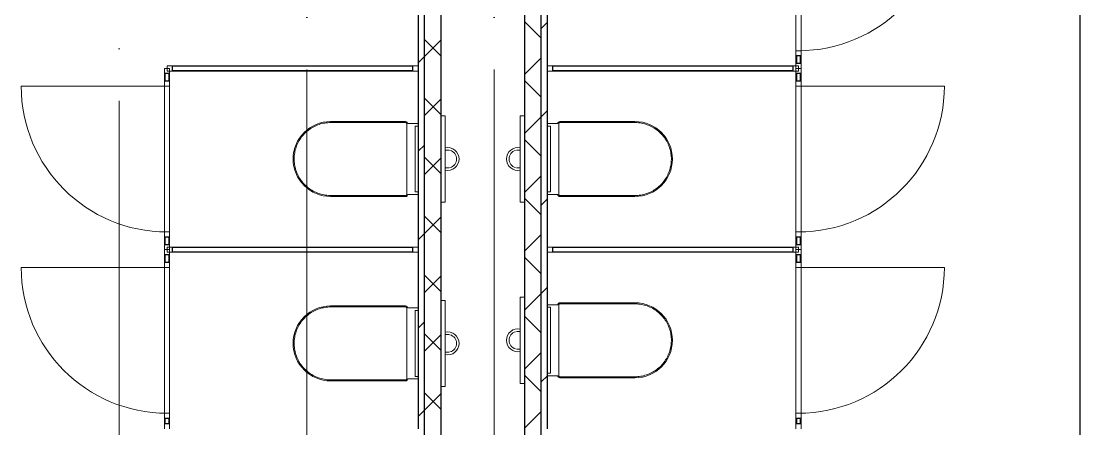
# Model space of a CAD drawing. Header units: millimetres. Extents: x -259793 to 1187961, y -549744 to 43070.
# Drawn here: x -17126 to -12046, y -9369 to -7412 of the extents above; entities that cross this region are included whole.
import ezdxf

# ---------------------------------------------------------------- set-up
doc = ezdxf.new("R2010")
doc.units = ezdxf.units.MM
doc.linetypes.add('ADSK_Линия сетки', pattern=[25, 20, -2.5, 0, -2.5])
for name, color, linetype, lineweight in [('Витраж', 7, 'Continuous', 9), ('Двери', 252, 'Continuous', 9), ('Оси', 252, 'Continuous', 9), ('Сантехника', 252, 'Continuous', 9), ('Стены наружные', 7, 'Continuous', 18), ('Стены разрез', 7, 'Continuous', 30)]:
    doc.layers.add(name, color=color, linetype=linetype, lineweight=lineweight)

# ---------------------------------------------------------------- blocks, each defined once
blk = doc.blocks.new('1 этаж')
at = {"layer": 'Витраж', "color": 251, "true_color": 0x636466}
for p, q in [((-13408.3, -6853.7), (-13408.3, -7553.7)), ((-13383.3, -6853.7), (-13383.3, -7553.7)), ((-13408.3, -7578.7), (-13408.3, -7613.7)), ((-13383.3, -7578.7), (-13383.3, -7613.7)), ((-16438.3, -7663.7), (-16438.3, -7698.7)), ((-16413.3, -7663.7), (-16413.3, -7698.7)), ((-16400.8, -7626.2), (-15245.8, -7626.2)), ((-16400.8, -7651.2), (-15245.8, -7651.2)), ((-13420.8, -7626.2), (-14575.8, -7626.2)), ((-13420.8, -7651.2), (-14575.8, -7651.2)), ((-13408.3, -7663.7), (-13408.3, -7698.7)), ((-13383.3, -7663.7), (-13383.3, -7698.7)), ((-16438.3, -7723.7), (-16438.3, -8423.7)), ((-16413.3, -7723.7), (-16413.3, -8423.7)), ((-13408.3, -7723.7), (-13408.3, -8423.7)), ((-13383.3, -7723.7), (-13383.3, -8423.7)), ((-16438.3, -8448.7), (-16438.3, -8483.7)), ((-16413.3, -8448.7), (-16413.3, -8483.7)), ((-13408.3, -8448.7), (-13408.3, -8483.7)), ((-13383.3, -8448.7), (-13383.3, -8483.7)), ((-16438.3, -8533.7), (-16438.3, -8568.7)), ((-16413.3, -8533.7), (-16413.3, -8568.7)), ((-16400.8, -8496.2), (-15245.8, -8496.2)), ((-16400.8, -8521.2), (-15245.8, -8521.2)), ((-13420.8, -8496.2), (-14575.8, -8496.2)), ((-13420.8, -8521.2), (-14575.8, -8521.2)), ((-13408.3, -8533.7), (-13408.3, -8568.7)), ((-13383.3, -8533.7), (-13383.3, -8568.7)), ((-16438.3, -8593.7), (-16438.3, -9293.7)), ((-16413.3, -8593.7), (-16413.3, -9293.7)), ((-13408.3, -8593.7), (-13408.3, -9293.7)), ((-13383.3, -8593.7), (-13383.3, -9293.7)), ((-16438.3, -9318.7), (-16438.3, -9343.7)), ((-16413.3, -9318.7), (-16413.3, -9343.7)), ((-13408.3, -9318.7), (-13408.3, -9343.7)), ((-13383.3, -9318.7), (-13383.3, -9343.7))]:
    blk.add_line(p, q, dxfattribs=at)
at = {"layer": 'Витраж', "color": 251, "lineweight": 18, "true_color": 0x636466, "extrusion": (0, 0, -1)}
for p, q in [((-13383.3, -7553.7), (-13408.3, -7553.7)), ((-13408.3, -7553.7), (-13408.3, -7578.7)), ((-13383.3, -7578.7), (-13383.3, -7553.7)), ((-13408.3, -7578.7), (-13383.3, -7578.7)), ((-16413.3, -7638.7), (-16438.3, -7638.7)), ((-16438.3, -7638.7), (-16438.3, -7663.7)), ((-16438.3, -7663.7), (-16413.3, -7663.7)), ((-16400.8, -7626.2), (-16425.8, -7626.2)), ((-16425.8, -7626.2), (-16425.8, -7651.2)), ((-16425.8, -7651.2), (-16400.8, -7651.2)), ((-16413.3, -7663.7), (-16413.3, -7638.7)), ((-16400.8, -7651.2), (-16400.8, -7626.2)), ((-13395.8, -7626.2), (-13420.8, -7626.2)), ((-13420.8, -7626.2), (-13420.8, -7651.2)), ((-13420.8, -7651.2), (-13395.8, -7651.2)), ((-13383.3, -7638.7), (-13408.3, -7638.7)), ((-13408.3, -7638.7), (-13408.3, -7663.7)), ((-13408.3, -7663.7), (-13383.3, -7663.7)), ((-13395.8, -7651.2), (-13395.8, -7626.2)), ((-13383.3, -7663.7), (-13383.3, -7638.7)), ((-16413.3, -7698.7), (-16438.3, -7698.7)), ((-16438.3, -7698.7), (-16438.3, -7723.7)), ((-16413.3, -7723.7), (-16413.3, -7698.7)), ((-13383.3, -7698.7), (-13408.3, -7698.7)), ((-13408.3, -7698.7), (-13408.3, -7723.7)), ((-13383.3, -7723.7), (-13383.3, -7698.7)), ((-16438.3, -7723.7), (-16413.3, -7723.7)), ((-13408.3, -7723.7), (-13383.3, -7723.7)), ((-16413.3, -8423.7), (-16438.3, -8423.7)), ((-16438.3, -8423.7), (-16438.3, -8448.7)), ((-16413.3, -8448.7), (-16413.3, -8423.7)), ((-13383.3, -8423.7), (-13408.3, -8423.7)), ((-13408.3, -8423.7), (-13408.3, -8448.7)), ((-13383.3, -8448.7), (-13383.3, -8423.7)), ((-16438.3, -8448.7), (-16413.3, -8448.7)), ((-13408.3, -8448.7), (-13383.3, -8448.7)), ((-16413.3, -8508.7), (-16438.3, -8508.7)), ((-16438.3, -8508.7), (-16438.3, -8533.7)), ((-16438.3, -8533.7), (-16413.3, -8533.7)), ((-16400.8, -8496.2), (-16425.8, -8496.2)), ((-16425.8, -8496.2), (-16425.8, -8521.2)), ((-16425.8, -8521.2), (-16400.8, -8521.2)), ((-16413.3, -8533.7), (-16413.3, -8508.7)), ((-16400.8, -8521.2), (-16400.8, -8496.2)), ((-13395.8, -8496.2), (-13420.8, -8496.2)), ((-13420.8, -8496.2), (-13420.8, -8521.2)), ((-13420.8, -8521.2), (-13395.8, -8521.2)), ((-13383.3, -8508.7), (-13408.3, -8508.7)), ((-13408.3, -8508.7), (-13408.3, -8533.7)), ((-13408.3, -8533.7), (-13383.3, -8533.7)), ((-13395.8, -8521.2), (-13395.8, -8496.2)), ((-13383.3, -8533.7), (-13383.3, -8508.7)), ((-16413.3, -8568.7), (-16438.3, -8568.7)), ((-16438.3, -8568.7), (-16438.3, -8593.7)), ((-16413.3, -8593.7), (-16413.3, -8568.7)), ((-13383.3, -8568.7), (-13408.3, -8568.7)), ((-13408.3, -8568.7), (-13408.3, -8593.7)), ((-13383.3, -8593.7), (-13383.3, -8568.7)), ((-16438.3, -8593.7), (-16413.3, -8593.7)), ((-13408.3, -8593.7), (-13383.3, -8593.7)), ((-16413.3, -9293.7), (-16438.3, -9293.7)), ((-16438.3, -9293.7), (-16438.3, -9318.7)), ((-16413.3, -9318.7), (-16413.3, -9293.7)), ((-13383.3, -9293.7), (-13408.3, -9293.7)), ((-13408.3, -9293.7), (-13408.3, -9318.7)), ((-13383.3, -9318.7), (-13383.3, -9293.7)), ((-16438.3, -9318.7), (-16413.3, -9318.7)), ((-13408.3, -9318.7), (-13383.3, -9318.7))]:
    blk.add_line(p, q, dxfattribs=at)
at = {"layer": 'Витраж', "color": 251, "lineweight": 18, "true_color": 0x636466}
for p, q in [((-13383.3, -7613.7), (-13408.3, -7613.7)), ((-13408.3, -7613.7), (-13408.3, -7638.7)), ((-13383.3, -7638.7), (-13383.3, -7613.7)), ((-15220.8, -7626.2), (-15245.8, -7626.2)), ((-15245.8, -7626.2), (-15245.8, -7651.2)), ((-15245.8, -7651.2), (-15220.8, -7651.2)), ((-15220.8, -7651.2), (-15220.8, -7626.2)), ((-14575.8, -7626.2), (-14600.8, -7626.2)), ((-14600.8, -7626.2), (-14600.8, -7651.2)), ((-14600.8, -7651.2), (-14575.8, -7651.2)), ((-14575.8, -7651.2), (-14575.8, -7626.2)), ((-13408.3, -7638.7), (-13383.3, -7638.7)), ((-16413.3, -8483.7), (-16438.3, -8483.7)), ((-16438.3, -8483.7), (-16438.3, -8508.7)), ((-16438.3, -8508.7), (-16413.3, -8508.7)), ((-16413.3, -8508.7), (-16413.3, -8483.7)), ((-15220.8, -8496.2), (-15245.8, -8496.2)), ((-15245.8, -8496.2), (-15245.8, -8521.2)), ((-15245.8, -8521.2), (-15220.8, -8521.2)), ((-15220.8, -8521.2), (-15220.8, -8496.2)), ((-14575.8, -8496.2), (-14600.8, -8496.2)), ((-14600.8, -8496.2), (-14600.8, -8521.2)), ((-14600.8, -8521.2), (-14575.8, -8521.2)), ((-14575.8, -8521.2), (-14575.8, -8496.2)), ((-13383.3, -8483.7), (-13408.3, -8483.7)), ((-13408.3, -8483.7), (-13408.3, -8508.7)), ((-13408.3, -8508.7), (-13383.3, -8508.7)), ((-13383.3, -8508.7), (-13383.3, -8483.7)), ((-16413.3, -9343.7), (-16438.3, -9343.7)), ((-16438.3, -9343.7), (-16438.3, -9368.7)), ((-16413.3, -9368.7), (-16413.3, -9343.7)), ((-13383.3, -9343.7), (-13408.3, -9343.7)), ((-13408.3, -9343.7), (-13408.3, -9368.7)), ((-13383.3, -9368.7), (-13383.3, -9343.7))]:
    blk.add_line(p, q, dxfattribs=at)
at = {"layer": 'Двери', "color": 251, "true_color": 0x636466}
for p, q in [((-16438.3, -7723.7), (-17125.8, -7723.7)), ((-13383.3, -7723.7), (-12695.8, -7723.7)), ((-16438.3, -8593.7), (-17125.8, -8593.7)), ((-13383.3, -8593.7), (-12695.8, -8593.7))]:
    blk.add_line(p, q, dxfattribs=at)
for centre, start, end in [((-13395.8, -6853.7), 270, 0), ((-16425.8, -7723.7), 180, 270), ((-13395.8, -7723.7), 270, 0), ((-16425.8, -8593.7), 180, 270), ((-13395.8, -8593.7), 270, 0)]:
    blk.add_arc(centre, 700, start, end, dxfattribs=at)
at = {"layer": 'Оси', "color": 251, "linetype": 'ADSK_Линия сетки', "ltscale": 100, "true_color": 0x636466}
for p, q in [((-16655.8, 32206.9), (-16655.8, -33769.9)), ((-15755.8, -2643.7), (-15755.8, -32499.9)), ((-14855.8, -2643.7), (-14855.8, -32499.9))]:
    blk.add_line(p, q, dxfattribs=at)
at = {"layer": 'Сантехника', "color": 251, "lineweight": 9, "true_color": 0x636466}
for p, q in [((-15090.8, -7867), (-15110.8, -7867)), ((-15090.8, -7892), (-15090.8, -7867)), ((-14710.8, -7867), (-14730.8, -7867)), ((-14730.8, -7867), (-14730.8, -7892)), ((-15090.8, -7892), (-15090.8, -8255.5)), ((-14730.8, -8255.5), (-14730.8, -7892)), ((-15090.8, -8280.5), (-15090.8, -8255.5)), ((-14730.8, -8255.5), (-14730.8, -8280.5)), ((-15110.8, -8280.5), (-15090.8, -8280.5)), ((-14730.8, -8280.5), (-14710.8, -8280.5)), ((-14710.8, -8737), (-14730.8, -8737)), ((-14730.8, -8737), (-14730.8, -8762)), ((-15090.8, -8752), (-15110.8, -8752)), ((-15090.8, -8777), (-15090.8, -8752)), ((-15090.8, -8777), (-15090.8, -9140.5)), ((-14730.8, -9125.5), (-14730.8, -8762)), ((-15090.8, -9165.5), (-15090.8, -9140.5)), ((-14730.8, -9125.5), (-14730.8, -9150.5)), ((-15110.8, -9165.5), (-15090.8, -9165.5)), ((-14730.8, -9150.5), (-14710.8, -9150.5))]:
    blk.add_line(p, q, dxfattribs=at)
at = {"layer": 'Сантехника', "color": 251, "true_color": 0x636466}
for p, q in [((-15280.8, -7893.7), (-15640.8, -7893.7)), ((-15280.8, -7898.7), (-15640.8, -7898.7)), ((-15275.8, -8243.7), (-15275.8, -7903.7)), ((-15220.8, -7903.7), (-15270.8, -7903.7)), ((-15235.8, -8231.9), (-15235.8, -7915.5)), ((-15235.8, -7915.5), (-15220.8, -7915.5)), ((-14550.8, -7903.7), (-14600.8, -7903.7)), ((-14600.8, -7915.5), (-14585.8, -7915.5)), ((-14585.8, -7915.5), (-14585.8, -8231.9)), ((-14545.8, -7903.7), (-14545.8, -8243.7)), ((-14180.8, -7893.7), (-14540.8, -7893.7)), ((-14180.8, -7898.7), (-14540.8, -7898.7)), ((-15640.8, -8248.7), (-15280.8, -8248.7)), ((-15640.8, -8253.7), (-15280.8, -8253.7)), ((-15270.8, -8243.7), (-15220.8, -8243.7)), ((-15220.8, -8231.9), (-15235.8, -8231.9)), ((-14585.8, -8231.9), (-14600.8, -8231.9)), ((-14600.8, -8243.7), (-14550.8, -8243.7)), ((-14540.8, -8248.7), (-14180.8, -8248.7)), ((-14540.8, -8253.7), (-14180.8, -8253.7)), ((-15280.8, -8778.7), (-15640.8, -8778.7)), ((-15280.8, -8783.7), (-15640.8, -8783.7)), ((-14550.8, -8773.7), (-14600.8, -8773.7)), ((-14600.8, -8785.5), (-14585.8, -8785.5)), ((-14585.8, -8785.5), (-14585.8, -9101.9)), ((-14545.8, -8773.7), (-14545.8, -9113.7)), ((-14180.8, -8763.7), (-14540.8, -8763.7)), ((-14180.8, -8768.7), (-14540.8, -8768.7)), ((-15275.8, -9128.7), (-15275.8, -8788.7)), ((-15220.8, -8788.7), (-15270.8, -8788.7)), ((-15235.8, -9116.9), (-15235.8, -8800.5)), ((-15235.8, -8800.5), (-15220.8, -8800.5)), ((-15640.8, -9133.7), (-15280.8, -9133.7)), ((-15640.8, -9138.7), (-15280.8, -9138.7)), ((-15270.8, -9128.7), (-15220.8, -9128.7)), ((-15220.8, -9116.9), (-15235.8, -9116.9)), ((-14585.8, -9101.9), (-14600.8, -9101.9)), ((-14600.8, -9113.7), (-14550.8, -9113.7)), ((-14540.8, -9118.7), (-14180.8, -9118.7)), ((-14540.8, -9123.7), (-14180.8, -9123.7))]:
    blk.add_line(p, q, dxfattribs=at)
at = {"layer": 'Сантехника', "color": 251, "true_color": 0x636466, "flags": 128}
for points in [[(-15640.8, -7898.7), (-15647.8, -7898.9), (-15654.8, -7899.3), (-15661.8, -7900), (-15668.7, -7901), (-15675.6, -7902.2), (-15682.4, -7903.7), (-15689.2, -7905.5), (-15695.9, -7907.6), (-15702.4, -7909.9), (-15708.9, -7912.5), (-15715.3, -7915.4), (-15721.6, -7918.5), (-15727.8, -7921.9), (-15733.8, -7925.5), (-15739.6, -7929.3), (-15745.3, -7933.4), (-15750.8, -7937.7), (-15756.2, -7942.2), (-15761.4, -7946.9), (-15766.3, -7951.8), (-15771.1, -7956.9), (-15775.7, -7962.2), (-15780, -7967.7), (-15784.2, -7973.4), (-15788.1, -7979.2), (-15791.7, -7985.1), (-15795.1, -7991.2), (-15798.3, -7997.5), (-15801.2, -8003.8), (-15803.9, -8010.3), (-15806.3, -8016.9), (-15808.5, -8023.6), (-15810.3, -8030.3), (-15811.9, -8037.1), (-15813.3, -8044), (-15814.3, -8050.9), (-15815.1, -8057.9), (-15815.6, -8064.8), (-15815.8, -8071.8), (-15815.7, -8078.8), (-15815.4, -8085.8), (-15814.8, -8092.8), (-15813.9, -8099.7), (-15812.7, -8106.6), (-15811.2, -8113.5), (-15809.5, -8120.3), (-15807.5, -8127), (-15805.2, -8133.6), (-15802.7, -8140.1), (-15799.9, -8146.6), (-15796.9, -8152.9), (-15793.6, -8159), (-15790.1, -8165.1), (-15786.3, -8171), (-15782.3, -8176.7), (-15778.1, -8182.3), (-15773.6, -8187.7), (-15768.9, -8192.9), (-15764.1, -8197.9), (-15759, -8202.8), (-15753.8, -8207.4), (-15748.3, -8211.8), (-15742.7, -8216), (-15736.9, -8220), (-15731, -8223.7), (-15724.9, -8227.2), (-15718.7, -8230.4), (-15712.4, -8233.4), (-15706, -8236.1), (-15699.4, -8238.6), (-15692.8, -8240.8), (-15686.1, -8242.8), (-15679.3, -8244.5), (-15672.4, -8245.9), (-15665.5, -8247), (-15658.5, -8247.8), (-15651.6, -8248.4), (-15644.6, -8248.7), (-15640.8, -8248.7)], [(-15275.8, -7903.7), (-15275.8, -7903.5), (-15275.8, -7903.3), (-15275.8, -7903.1), (-15275.9, -7902.9), (-15275.9, -7902.7), (-15275.9, -7902.5), (-15276, -7902.3), (-15276.1, -7902.2), (-15276.1, -7902), (-15276.2, -7901.8), (-15276.3, -7901.6), (-15276.4, -7901.4), (-15276.5, -7901.2), (-15276.6, -7901.1), (-15276.7, -7900.9), (-15276.8, -7900.7), (-15276.9, -7900.6), (-15277, -7900.4), (-15277.2, -7900.3), (-15277.3, -7900.1), (-15277.5, -7900), (-15277.6, -7899.9), (-15277.8, -7899.8), (-15277.9, -7899.6), (-15278.1, -7899.5), (-15278.3, -7899.4), (-15278.4, -7899.3), (-15278.6, -7899.2), (-15278.8, -7899.1), (-15279, -7899.1), (-15279.2, -7899), (-15279.4, -7898.9), (-15279.6, -7898.9), (-15279.8, -7898.8), (-15280, -7898.8), (-15280.1, -7898.8), (-15280.3, -7898.8), (-15280.5, -7898.7), (-15280.7, -7898.7), (-15280.8, -7898.7)], [(-14540.8, -7898.7), (-14541, -7898.7), (-14541.2, -7898.7), (-14541.4, -7898.8), (-14541.6, -7898.8), (-14541.8, -7898.8), (-14542, -7898.9), (-14542.2, -7898.9), (-14542.4, -7899), (-14542.6, -7899.1), (-14542.7, -7899.1), (-14542.9, -7899.2), (-14543.1, -7899.3), (-14543.3, -7899.4), (-14543.5, -7899.5), (-14543.6, -7899.6), (-14543.8, -7899.7), (-14543.9, -7899.8), (-14544.1, -7900), (-14544.2, -7900.1), (-14544.4, -7900.2), (-14544.5, -7900.4), (-14544.7, -7900.5), (-14544.8, -7900.7), (-14544.9, -7900.9), (-14545, -7901), (-14545.1, -7901.2), (-14545.2, -7901.4), (-14545.3, -7901.6), (-14545.4, -7901.7), (-14545.5, -7901.9), (-14545.5, -7902.1), (-14545.6, -7902.3), (-14545.6, -7902.5), (-14545.7, -7902.7), (-14545.7, -7902.9), (-14545.8, -7903.1), (-14545.8, -7903.3), (-14545.8, -7903.5), (-14545.8, -7903.7), (-14545.8, -7903.7)], [(-14180.8, -8248.7), (-14173.8, -8248.6), (-14166.8, -8248.2), (-14159.9, -8247.5), (-14152.9, -8246.5), (-14146, -8245.2), (-14139.2, -8243.7), (-14132.4, -8241.9), (-14125.8, -8239.8), (-14119.2, -8237.5), (-14112.7, -8234.9), (-14106.3, -8232.1), (-14100, -8229), (-14093.8, -8225.6), (-14087.8, -8222), (-14082, -8218.2), (-14076.3, -8214.1), (-14070.8, -8209.8), (-14065.4, -8205.3), (-14060.2, -8200.6), (-14055.3, -8195.7), (-14050.5, -8190.5), (-14045.9, -8185.2), (-14041.6, -8179.7), (-14037.4, -8174.1), (-14033.5, -8168.3), (-14029.9, -8162.3), (-14026.5, -8156.2), (-14023.3, -8150), (-14020.4, -8143.6), (-14017.7, -8137.1), (-14015.3, -8130.6), (-14013.1, -8123.9), (-14011.3, -8117.2), (-14009.7, -8110.3), (-14008.3, -8103.5), (-14007.3, -8096.6), (-14006.5, -8089.6), (-14006, -8082.6), (-14005.8, -8075.6), (-14005.9, -8068.6), (-14006.2, -8061.6), (-14006.8, -8054.7), (-14007.7, -8047.7), (-14008.9, -8040.8), (-14010.4, -8034), (-14012.1, -8027.2), (-14014.1, -8020.5), (-14016.4, -8013.9), (-14018.9, -8007.3), (-14021.7, -8000.9), (-14024.7, -7994.6), (-14028, -7988.4), (-14031.5, -7982.4), (-14035.3, -7976.5), (-14039.3, -7970.7), (-14043.5, -7965.2), (-14048, -7959.8), (-14052.7, -7954.5), (-14057.5, -7949.5), (-14062.6, -7944.7), (-14067.9, -7940.1), (-14073.3, -7935.7), (-14078.9, -7931.5), (-14084.7, -7927.5), (-14090.6, -7923.8), (-14096.7, -7920.3), (-14102.9, -7917), (-14109.2, -7914.1), (-14115.6, -7911.3), (-14122.2, -7908.8), (-14128.8, -7906.6), (-14135.5, -7904.7), (-14142.3, -7903), (-14149.2, -7901.6), (-14156.1, -7900.5), (-14163.1, -7899.6), (-14170, -7899.1), (-14177, -7898.8), (-14180.8, -7898.7)], [(-15280.8, -8248.7), (-15280.6, -8248.7), (-15280.4, -8248.7), (-15280.2, -8248.7), (-15280, -8248.7), (-15279.8, -8248.6), (-15279.6, -8248.6), (-15279.4, -8248.5), (-15279.2, -8248.5), (-15279, -8248.4), (-15278.9, -8248.3), (-15278.7, -8248.3), (-15278.5, -8248.2), (-15278.3, -8248.1), (-15278.1, -8248), (-15278, -8247.9), (-15277.8, -8247.7), (-15277.7, -8247.6), (-15277.5, -8247.5), (-15277.4, -8247.4), (-15277.2, -8247.2), (-15277.1, -8247.1), (-15276.9, -8246.9), (-15276.8, -8246.8), (-15276.7, -8246.6), (-15276.6, -8246.4), (-15276.5, -8246.3), (-15276.4, -8246.1), (-15276.3, -8245.9), (-15276.2, -8245.7), (-15276.1, -8245.5), (-15276.1, -8245.4), (-15276, -8245.2), (-15276, -8245), (-15275.9, -8244.8), (-15275.9, -8244.6), (-15275.8, -8244.4), (-15275.8, -8244.2), (-15275.8, -8244), (-15275.8, -8243.8), (-15275.8, -8243.7)], [(-14545.8, -8243.7), (-14545.8, -8243.9), (-14545.8, -8244.1), (-14545.8, -8244.3), (-14545.7, -8244.5), (-14545.7, -8244.7), (-14545.7, -8244.9), (-14545.6, -8245.1), (-14545.5, -8245.3), (-14545.5, -8245.5), (-14545.4, -8245.7), (-14545.3, -8245.9), (-14545.2, -8246), (-14545.1, -8246.2), (-14545, -8246.4), (-14544.9, -8246.6), (-14544.8, -8246.7), (-14544.7, -8246.9), (-14544.6, -8247), (-14544.4, -8247.2), (-14544.3, -8247.3), (-14544.1, -8247.5), (-14544, -8247.6), (-14543.8, -8247.7), (-14543.7, -8247.8), (-14543.5, -8247.9), (-14543.3, -8248), (-14543.2, -8248.1), (-14543, -8248.2), (-14542.8, -8248.3), (-14542.6, -8248.4), (-14542.4, -8248.5), (-14542.2, -8248.5), (-14542, -8248.6), (-14541.8, -8248.6), (-14541.7, -8248.7), (-14541.5, -8248.7), (-14541.3, -8248.7), (-14541.1, -8248.7), (-14540.9, -8248.7), (-14540.8, -8248.7)], [(-15640.8, -8783.7), (-15647.8, -8783.9), (-15654.8, -8784.3), (-15661.8, -8785), (-15668.7, -8786), (-15675.6, -8787.2), (-15682.4, -8788.7), (-15689.2, -8790.5), (-15695.9, -8792.6), (-15702.4, -8794.9), (-15708.9, -8797.5), (-15715.3, -8800.4), (-15721.6, -8803.5), (-15727.8, -8806.9), (-15733.8, -8810.5), (-15739.6, -8814.3), (-15745.3, -8818.4), (-15750.8, -8822.7), (-15756.2, -8827.2), (-15761.4, -8831.9), (-15766.3, -8836.8), (-15771.1, -8841.9), (-15775.7, -8847.2), (-15780, -8852.7), (-15784.2, -8858.4), (-15788.1, -8864.2), (-15791.7, -8870.1), (-15795.1, -8876.2), (-15798.3, -8882.5), (-15801.2, -8888.8), (-15803.9, -8895.3), (-15806.3, -8901.9), (-15808.5, -8908.6), (-15810.3, -8915.3), (-15811.9, -8922.1), (-15813.3, -8929), (-15814.3, -8935.9), (-15815.1, -8942.9), (-15815.6, -8949.8), (-15815.8, -8956.8), (-15815.7, -8963.8), (-15815.4, -8970.8), (-15814.8, -8977.8), (-15813.9, -8984.7), (-15812.7, -8991.6), (-15811.2, -8998.5), (-15809.5, -9005.3), (-15807.5, -9012), (-15805.2, -9018.6), (-15802.7, -9025.1), (-15799.9, -9031.6), (-15796.9, -9037.9), (-15793.6, -9044), (-15790.1, -9050.1), (-15786.3, -9056), (-15782.3, -9061.7), (-15778.1, -9067.3), (-15773.6, -9072.7), (-15768.9, -9077.9), (-15764.1, -9082.9), (-15759, -9087.8), (-15753.8, -9092.4), (-15748.3, -9096.8), (-15742.7, -9101), (-15736.9, -9105), (-15731, -9108.7), (-15724.9, -9112.2), (-15718.7, -9115.4), (-15712.4, -9118.4), (-15706, -9121.1), (-15699.4, -9123.6), (-15692.8, -9125.8), (-15686.1, -9127.8), (-15679.3, -9129.5), (-15672.4, -9130.9), (-15665.5, -9132), (-15658.5, -9132.8), (-15651.6, -9133.4), (-15644.6, -9133.7), (-15640.8, -9133.7)], [(-15275.8, -8788.7), (-15275.8, -8788.5), (-15275.8, -8788.3), (-15275.8, -8788.1), (-15275.9, -8787.9), (-15275.9, -8787.7), (-15275.9, -8787.5), (-15276, -8787.3), (-15276.1, -8787.2), (-15276.1, -8787), (-15276.2, -8786.8), (-15276.3, -8786.6), (-15276.4, -8786.4), (-15276.5, -8786.2), (-15276.6, -8786.1), (-15276.7, -8785.9), (-15276.8, -8785.7), (-15276.9, -8785.6), (-15277, -8785.4), (-15277.2, -8785.3), (-15277.3, -8785.1), (-15277.5, -8785), (-15277.6, -8784.9), (-15277.8, -8784.8), (-15277.9, -8784.6), (-15278.1, -8784.5), (-15278.3, -8784.4), (-15278.4, -8784.3), (-15278.6, -8784.2), (-15278.8, -8784.1), (-15279, -8784.1), (-15279.2, -8784), (-15279.4, -8783.9), (-15279.6, -8783.9), (-15279.8, -8783.8), (-15280, -8783.8), (-15280.1, -8783.8), (-15280.3, -8783.8), (-15280.5, -8783.7), (-15280.7, -8783.7), (-15280.8, -8783.7)], [(-14540.8, -8768.7), (-14541, -8768.7), (-14541.2, -8768.7), (-14541.4, -8768.8), (-14541.6, -8768.8), (-14541.8, -8768.8), (-14542, -8768.9), (-14542.2, -8768.9), (-14542.4, -8769), (-14542.6, -8769.1), (-14542.7, -8769.1), (-14542.9, -8769.2), (-14543.1, -8769.3), (-14543.3, -8769.4), (-14543.5, -8769.5), (-14543.6, -8769.6), (-14543.8, -8769.7), (-14543.9, -8769.8), (-14544.1, -8770), (-14544.2, -8770.1), (-14544.4, -8770.2), (-14544.5, -8770.4), (-14544.7, -8770.5), (-14544.8, -8770.7), (-14544.9, -8770.9), (-14545, -8771), (-14545.1, -8771.2), (-14545.2, -8771.4), (-14545.3, -8771.6), (-14545.4, -8771.7), (-14545.5, -8771.9), (-14545.5, -8772.1), (-14545.6, -8772.3), (-14545.6, -8772.5), (-14545.7, -8772.7), (-14545.7, -8772.9), (-14545.8, -8773.1), (-14545.8, -8773.3), (-14545.8, -8773.5), (-14545.8, -8773.7), (-14545.8, -8773.7)], [(-14180.8, -9118.7), (-14173.8, -9118.6), (-14166.8, -9118.2), (-14159.9, -9117.5), (-14152.9, -9116.5), (-14146, -9115.2), (-14139.2, -9113.7), (-14132.4, -9111.9), (-14125.8, -9109.8), (-14119.2, -9107.5), (-14112.7, -9104.9), (-14106.3, -9102.1), (-14100, -9099), (-14093.8, -9095.6), (-14087.8, -9092), (-14082, -9088.2), (-14076.3, -9084.1), (-14070.8, -9079.8), (-14065.4, -9075.3), (-14060.2, -9070.6), (-14055.3, -9065.7), (-14050.5, -9060.5), (-14045.9, -9055.2), (-14041.6, -9049.7), (-14037.4, -9044.1), (-14033.5, -9038.3), (-14029.9, -9032.3), (-14026.5, -9026.2), (-14023.3, -9020), (-14020.4, -9013.6), (-14017.7, -9007.1), (-14015.3, -9000.6), (-14013.1, -8993.9), (-14011.3, -8987.2), (-14009.7, -8980.3), (-14008.3, -8973.5), (-14007.3, -8966.6), (-14006.5, -8959.6), (-14006, -8952.6), (-14005.8, -8945.6), (-14005.9, -8938.6), (-14006.2, -8931.6), (-14006.8, -8924.7), (-14007.7, -8917.7), (-14008.9, -8910.8), (-14010.4, -8904), (-14012.1, -8897.2), (-14014.1, -8890.5), (-14016.4, -8883.9), (-14018.9, -8877.3), (-14021.7, -8870.9), (-14024.7, -8864.6), (-14028, -8858.4), (-14031.5, -8852.4), (-14035.3, -8846.5), (-14039.3, -8840.7), (-14043.5, -8835.2), (-14048, -8829.8), (-14052.7, -8824.5), (-14057.5, -8819.5), (-14062.6, -8814.7), (-14067.9, -8810.1), (-14073.3, -8805.7), (-14078.9, -8801.5), (-14084.7, -8797.5), (-14090.6, -8793.8), (-14096.7, -8790.3), (-14102.9, -8787), (-14109.2, -8784.1), (-14115.6, -8781.3), (-14122.2, -8778.8), (-14128.8, -8776.6), (-14135.5, -8774.7), (-14142.3, -8773), (-14149.2, -8771.6), (-14156.1, -8770.5), (-14163.1, -8769.6), (-14170, -8769.1), (-14177, -8768.8), (-14180.8, -8768.7)], [(-15280.8, -9133.7), (-15280.6, -9133.7), (-15280.4, -9133.7), (-15280.2, -9133.7), (-15280, -9133.7), (-15279.8, -9133.6), (-15279.6, -9133.6), (-15279.4, -9133.5), (-15279.2, -9133.5), (-15279, -9133.4), (-15278.9, -9133.3), (-15278.7, -9133.3), (-15278.5, -9133.2), (-15278.3, -9133.1), (-15278.1, -9133), (-15278, -9132.9), (-15277.8, -9132.7), (-15277.7, -9132.6), (-15277.5, -9132.5), (-15277.4, -9132.4), (-15277.2, -9132.2), (-15277.1, -9132.1), (-15276.9, -9131.9), (-15276.8, -9131.8), (-15276.7, -9131.6), (-15276.6, -9131.4), (-15276.5, -9131.3), (-15276.4, -9131.1), (-15276.3, -9130.9), (-15276.2, -9130.7), (-15276.1, -9130.5), (-15276.1, -9130.4), (-15276, -9130.2), (-15276, -9130), (-15275.9, -9129.8), (-15275.9, -9129.6), (-15275.8, -9129.4), (-15275.8, -9129.2), (-15275.8, -9129), (-15275.8, -9128.8), (-15275.8, -9128.7)], [(-14545.8, -9113.7), (-14545.8, -9113.9), (-14545.8, -9114.1), (-14545.8, -9114.3), (-14545.7, -9114.5), (-14545.7, -9114.7), (-14545.7, -9114.9), (-14545.6, -9115.1), (-14545.5, -9115.3), (-14545.5, -9115.5), (-14545.4, -9115.7), (-14545.3, -9115.9), (-14545.2, -9116), (-14545.1, -9116.2), (-14545, -9116.4), (-14544.9, -9116.6), (-14544.8, -9116.7), (-14544.7, -9116.9), (-14544.6, -9117), (-14544.4, -9117.2), (-14544.3, -9117.3), (-14544.1, -9117.5), (-14544, -9117.6), (-14543.8, -9117.7), (-14543.7, -9117.8), (-14543.5, -9117.9), (-14543.3, -9118), (-14543.2, -9118.1), (-14543, -9118.2), (-14542.8, -9118.3), (-14542.6, -9118.4), (-14542.4, -9118.5), (-14542.2, -9118.5), (-14542, -9118.6), (-14541.8, -9118.6), (-14541.7, -9118.7), (-14541.5, -9118.7), (-14541.3, -9118.7), (-14541.1, -9118.7), (-14540.9, -9118.7), (-14540.8, -9118.7)]]:
    blk.add_lwpolyline(points, dxfattribs=at)
at = {"layer": 'Сантехника', "color": 251, "lineweight": 9, "true_color": 0x636466, "flags": 128}
for points in [[(-15079.4, -8031), (-15079.4, -8031), (-15079.5, -8031), (-15079.7, -8031), (-15079.9, -8031), (-15080.3, -8031), (-15080.6, -8031), (-15081.1, -8031), (-15081.6, -8031), (-15082.2, -8031), (-15082.9, -8031), (-15083.6, -8031), (-15084.4, -8031), (-15085.3, -8031), (-15086.2, -8031), (-15087.2, -8031), (-15088.3, -8031), (-15089.4, -8031), (-15090.5, -8031)], [(-14731.9, -8031), (-14733.1, -8031), (-14734.1, -8031), (-14735.1, -8031), (-14736.1, -8031), (-14736.9, -8031), (-14737.8, -8031), (-14738.5, -8031), (-14739.2, -8031), (-14739.8, -8031), (-14740.4, -8031), (-14740.8, -8031), (-14741.3, -8031), (-14741.6, -8031), (-14741.9, -8031), (-14742.1, -8031), (-14742.2, -8031), (-14742.2, -8031), (-14742.2, -8031)], [(-15089.7, -8116.4), (-15088.6, -8116.4), (-15087.5, -8116.4), (-15086.5, -8116.4), (-15085.5, -8116.4), (-15084.7, -8116.4), (-15083.8, -8116.4), (-15083.1, -8116.4), (-15082.4, -8116.4), (-15081.8, -8116.4), (-15081.2, -8116.4), (-15080.8, -8116.4), (-15080.4, -8116.4), (-15080, -8116.4), (-15079.7, -8116.4), (-15079.5, -8116.4), (-15079.4, -8116.4), (-15079.4, -8116.4), (-15079.4, -8116.4)], [(-14742.2, -8116.4), (-14742.2, -8116.4), (-14742.1, -8116.4), (-14741.9, -8116.4), (-14741.7, -8116.4), (-14741.4, -8116.4), (-14741, -8116.4), (-14740.5, -8116.4), (-14740, -8116.4), (-14739.4, -8116.4), (-14738.7, -8116.4), (-14738, -8116.4), (-14737.2, -8116.4), (-14736.3, -8116.4), (-14735.4, -8116.4), (-14734.4, -8116.4), (-14733.3, -8116.4), (-14732.2, -8116.4), (-14731.1, -8116.4)], [(-15079.4, -8916), (-15079.4, -8916), (-15079.5, -8916), (-15079.7, -8916), (-15079.9, -8916), (-15080.3, -8916), (-15080.6, -8916), (-15081.1, -8916), (-15081.6, -8916), (-15082.2, -8916), (-15082.9, -8916), (-15083.6, -8916), (-15084.4, -8916), (-15085.3, -8916), (-15086.2, -8916), (-15087.2, -8916), (-15088.3, -8916), (-15089.4, -8916), (-15090.5, -8916)], [(-14731.9, -8901), (-14733.1, -8901), (-14734.1, -8901), (-14735.1, -8901), (-14736.1, -8901), (-14736.9, -8901), (-14737.8, -8901), (-14738.5, -8901), (-14739.2, -8901), (-14739.8, -8901), (-14740.4, -8901), (-14740.8, -8901), (-14741.3, -8901), (-14741.6, -8901), (-14741.9, -8901), (-14742.1, -8901), (-14742.2, -8901), (-14742.2, -8901), (-14742.2, -8901)], [(-14742.2, -8986.4), (-14742.2, -8986.4), (-14742.1, -8986.4), (-14741.9, -8986.4), (-14741.7, -8986.4), (-14741.4, -8986.4), (-14741, -8986.4), (-14740.5, -8986.4), (-14740, -8986.4), (-14739.4, -8986.4), (-14738.7, -8986.4), (-14738, -8986.4), (-14737.2, -8986.4), (-14736.3, -8986.4), (-14735.4, -8986.4), (-14734.4, -8986.4), (-14733.3, -8986.4), (-14732.2, -8986.4), (-14731.1, -8986.4)], [(-15089.7, -9001.4), (-15088.6, -9001.4), (-15087.5, -9001.4), (-15086.5, -9001.4), (-15085.5, -9001.4), (-15084.7, -9001.4), (-15083.8, -9001.4), (-15083.1, -9001.4), (-15082.4, -9001.4), (-15081.8, -9001.4), (-15081.2, -9001.4), (-15080.8, -9001.4), (-15080.4, -9001.4), (-15080, -9001.4), (-15079.7, -9001.4), (-15079.5, -9001.4), (-15079.4, -9001.4), (-15079.4, -9001.4), (-15079.4, -9001.4)]]:
    blk.add_lwpolyline(points, dxfattribs=at)
at = {"layer": 'Сантехника', "color": 251, "true_color": 0x636466}
for centre, radius, start, end in [((-15640.8, -8073.7), 180, 90, 270), ((-15640.8, -8073.7), 175, 90, 90.9078), ((-15640.8, -8073.7), 175, 90, 90.9078), ((-15280.8, -7903.7), 10, 0, 90), ((-15280.8, -7903.7), 5, 60, 90), ((-15280.8, -7903.7), 5, 60, 90), ((-15280.8, -7903.7), 5, 60, 75), ((-15280.8, -7903.7), 5, 0, 30), ((-15280.8, -7903.7), 5, 0, 30), ((-15280.8, -7903.7), 5, 0, 30), ((-14540.8, -7903.7), 10, 90, 180), ((-14540.8, -7903.7), 5, 150, 180), ((-14540.8, -7903.7), 5, 150, 180), ((-14540.8, -7903.7), 5, 150, 180), ((-14540.8, -7903.7), 5, 90, 120), ((-14540.8, -7903.7), 5, 90, 120), ((-14540.8, -7903.7), 5, 105, 120), ((-14180.8, -8073.7), 180, 270, 90), ((-14180.8, -8073.7), 175, 89.0922, 90), ((-14180.8, -8073.7), 175, 89.0922, 90), ((-15640.8, -8073.7), 175, 269.0922, 270), ((-15640.8, -8073.7), 175, 269.0922, 270), ((-15280.8, -8243.7), 10, 270, 0), ((-15280.8, -8243.7), 5, 270, 300), ((-15280.8, -8243.7), 5, 270, 300), ((-15280.8, -8243.7), 5, 285, 300), ((-15280.8, -8243.7), 5, 330, 0), ((-15280.8, -8243.7), 5, 330, 0), ((-15280.8, -8243.7), 5, 330, 0), ((-14540.8, -8243.7), 10, 180, 270), ((-14540.8, -8243.7), 5, 180, 210), ((-14540.8, -8243.7), 5, 180, 210), ((-14540.8, -8243.7), 5, 180, 210), ((-14540.8, -8243.7), 5, 240, 270), ((-14540.8, -8243.7), 5, 240, 270), ((-14540.8, -8243.7), 5, 240, 255), ((-14180.8, -8073.7), 175, 270, 270.9078), ((-14180.8, -8073.7), 175, 270, 270.9078), ((-15640.8, -8958.7), 180, 90, 270), ((-15640.8, -8958.7), 175, 90, 90.9078), ((-15640.8, -8958.7), 175, 90, 90.9078), ((-15280.8, -8788.7), 10, 0, 90), ((-15280.8, -8788.7), 5, 60, 90), ((-15280.8, -8788.7), 5, 60, 90), ((-15280.8, -8788.7), 5, 60, 75), ((-15280.8, -8788.7), 5, 0, 30), ((-15280.8, -8788.7), 5, 0, 30), ((-15280.8, -8788.7), 5, 0, 30), ((-14540.8, -8773.7), 10, 90, 180), ((-14540.8, -8773.7), 5, 150, 180), ((-14540.8, -8773.7), 5, 150, 180), ((-14540.8, -8773.7), 5, 150, 180), ((-14540.8, -8773.7), 5, 90, 120), ((-14540.8, -8773.7), 5, 90, 120), ((-14540.8, -8773.7), 5, 105, 120), ((-14180.8, -8943.7), 180, 270, 90), ((-14180.8, -8943.7), 175, 89.0922, 90), ((-14180.8, -8943.7), 175, 89.0922, 90), ((-15640.8, -8958.7), 175, 269.0922, 270), ((-15640.8, -8958.7), 175, 269.0922, 270), ((-15280.8, -9128.7), 10, 270, 0), ((-15280.8, -9128.7), 5, 270, 300), ((-15280.8, -9128.7), 5, 270, 300), ((-15280.8, -9128.7), 5, 285, 300), ((-15280.8, -9128.7), 5, 330, 0), ((-15280.8, -9128.7), 5, 330, 0), ((-15280.8, -9128.7), 5, 330, 0), ((-14540.8, -9113.7), 10, 180, 270), ((-14540.8, -9113.7), 5, 180, 210), ((-14540.8, -9113.7), 5, 180, 210), ((-14540.8, -9113.7), 5, 180, 210), ((-14540.8, -9113.7), 5, 240, 270), ((-14540.8, -9113.7), 5, 240, 270), ((-14540.8, -9113.7), 5, 240, 255), ((-14180.8, -8943.7), 175, 270, 270.9078), ((-14180.8, -8943.7), 175, 270, 270.9078)]:
    blk.add_arc(centre, radius, start, end, dxfattribs=at)
at = {"layer": 'Сантехника', "color": 251, "lineweight": 9, "true_color": 0x636466}
for centre, radius, start, end in [((-15079.4, -8073.7), 55, 0, 102.0258), ((-14742.2, -8073.7), 55, 77.9742, 180), ((-15079.4, -8073.7), 55, 257.9742, 0), ((-15079.4, -8073.7), 42.7, 92.2417, 94.1976), ((-15079.4, -8073.7), 42.7, 87.9172, 90), ((-15079.4, -8073.7), 42.7, 80.8699, 90), ((-15079.4, -8073.7), 42.7, 0, 75), ((-15079.4, -8073.7), 42.7, 285, 0), ((-14742.2, -8073.7), 55, 180, 282.0258), ((-14742.2, -8073.7), 42.7, 105, 180), ((-14742.2, -8073.7), 42.7, 180, 255), ((-14742.2, -8073.7), 42.7, 90, 99.1301), ((-14742.2, -8073.7), 42.7, 90, 92.0828), ((-14742.2, -8073.7), 42.7, 85.8024, 87.7583), ((-15079.4, -8073.7), 42.7, 267.2428, 279.4986), ((-15079.4, -8073.7), 42.7, 270, 272.5338), ((-14742.2, -8073.7), 42.7, 260.5014, 272.7572), ((-14742.2, -8073.7), 42.7, 267.4662, 270), ((-14742.2, -8943.7), 55, 77.9742, 180), ((-15079.4, -8958.7), 55, 0, 102.0258), ((-15079.4, -8958.7), 42.7, 92.2417, 94.1976), ((-15079.4, -8958.7), 42.7, 87.9172, 90), ((-15079.4, -8958.7), 42.7, 80.8699, 90), ((-15079.4, -8958.7), 42.7, 0, 75), ((-14742.2, -8943.7), 42.7, 105, 180), ((-14742.2, -8943.7), 42.7, 90, 99.1301), ((-14742.2, -8943.7), 42.7, 90, 92.0828), ((-14742.2, -8943.7), 42.7, 85.8024, 87.7583), ((-15079.4, -8958.7), 55, 257.9742, 0), ((-15079.4, -8958.7), 42.7, 285, 0), ((-14742.2, -8943.7), 55, 180, 282.0258), ((-14742.2, -8943.7), 42.7, 180, 255), ((-14742.2, -8943.7), 42.7, 260.5014, 272.7572), ((-14742.2, -8943.7), 42.7, 267.4662, 270), ((-15079.4, -8958.7), 42.7, 267.2428, 279.4986), ((-15079.4, -8958.7), 42.7, 270, 272.5338)]:
    blk.add_arc(centre, radius, start, end, dxfattribs=at)
at = {"layer": 'Стены наружные', "color": 251, "lineweight": 30, "true_color": 0x636466}
for p, q in [((-15220.8, -5373.7), (-15220.8, -9368.7)), ((-15190.8, -9398.7), (-15190.8, -5343.7)), ((-15110.8, -9398.7), (-15110.8, -5343.7)), ((-14710.8, -5343.7), (-14710.8, -9398.7)), ((-14630.8, -9398.7), (-14630.8, -5343.7)), ((-14600.8, -9368.7), (-14600.8, -5373.7)), ((-12045.8, -5373.7), (-12045.8, -11588.7))]:
    blk.add_line(p, q, dxfattribs=at)
at = {"layer": 'Стены наружные', "color": 251, "linetype": 'Continuous', "lineweight": 9, "true_color": 0x636466}
for p, q in [((-14630.8, -7493.5), (-14710.8, -7413.5)), ((-14630.8, -7446.6), (-14600.8, -7416.6)), ((-15110.8, -7579.2), (-15190.8, -7499.2)), ((-15190.8, -7582.3), (-15110.8, -7502.3)), ((-15220.8, -7612.3), (-15190.8, -7582.3)), ((-14710.8, -7668), (-14630.8, -7588)), ((-14630.8, -7776.4), (-14710.8, -7696.4)), ((-15110.8, -7862.1), (-15190.8, -7782.1)), ((-15190.8, -7865.1), (-15110.8, -7785.1)), ((-14710.8, -7950.8), (-14630.8, -7870.8)), ((-14630.8, -7870.8), (-14600.8, -7840.8)), ((-15220.8, -8036.6), (-15190.8, -8006.6)), ((-14630.8, -8059.2), (-14710.8, -7979.2)), ((-15110.8, -8144.9), (-15190.8, -8064.9)), ((-15190.8, -8148), (-15110.8, -8068)), ((-14710.8, -8233.7), (-14630.8, -8153.7)), ((-14630.8, -8342.1), (-14710.8, -8262.1)), ((-14630.8, -8295.1), (-14600.8, -8265.1)), ((-15110.8, -8427.7), (-15190.8, -8347.7)), ((-15190.8, -8430.8), (-15110.8, -8350.8)), ((-15220.8, -8460.8), (-15190.8, -8430.8)), ((-14710.8, -8516.5), (-14630.8, -8436.5)), ((-14630.8, -8624.9), (-14710.8, -8544.9)), ((-15110.8, -8710.6), (-15190.8, -8630.6)), ((-15190.8, -8713.7), (-15110.8, -8633.7)), ((-14710.8, -8799.3), (-14630.8, -8719.3)), ((-14630.8, -8719.3), (-14600.8, -8689.3)), ((-14630.8, -8907.7), (-14710.8, -8827.7)), ((-15220.8, -8885.1), (-15190.8, -8855.1)), ((-15110.8, -8993.4), (-15190.8, -8913.4)), ((-15190.8, -8996.5), (-15110.8, -8916.5)), ((-14710.8, -9082.2), (-14630.8, -9002.2)), ((-14630.8, -9190.6), (-14710.8, -9110.6)), ((-14630.8, -9143.6), (-14600.8, -9113.6)), ((-15110.8, -9276.3), (-15190.8, -9196.3)), ((-15190.8, -9279.3), (-15110.8, -9199.3)), ((-15220.8, -9309.3), (-15190.8, -9279.3)), ((-14710.8, -9365), (-14630.8, -9285))]:
    blk.add_line(p, q, dxfattribs=at)
at = {"layer": 'Стены разрез', "color": 251, "true_color": 0x636466}
for p, q in [((-13385.8, -7578.7), (-13405.8, -7578.7)), ((-13405.8, -7578.7), (-13405.8, -7613.7)), ((-13405.8, -7613.7), (-13385.8, -7613.7)), ((-13385.8, -7613.7), (-13385.8, -7578.7)), ((-16415.8, -7663.7), (-16435.8, -7663.7)), ((-16435.8, -7663.7), (-16435.8, -7698.7)), ((-16415.8, -7698.7), (-16415.8, -7663.7)), ((-15245.8, -7628.7), (-16400.8, -7628.7)), ((-16400.8, -7628.7), (-16400.8, -7648.7)), ((-16400.8, -7648.7), (-15245.8, -7648.7)), ((-15245.8, -7648.7), (-15245.8, -7628.7)), ((-13420.8, -7628.7), (-14575.8, -7628.7)), ((-14575.8, -7628.7), (-14575.8, -7648.7)), ((-14575.8, -7648.7), (-13420.8, -7648.7)), ((-13420.8, -7648.7), (-13420.8, -7628.7)), ((-13385.8, -7663.7), (-13405.8, -7663.7)), ((-13405.8, -7663.7), (-13405.8, -7698.7)), ((-13385.8, -7698.7), (-13385.8, -7663.7)), ((-16435.8, -7698.7), (-16415.8, -7698.7)), ((-13405.8, -7698.7), (-13385.8, -7698.7)), ((-16415.8, -8448.7), (-16435.8, -8448.7)), ((-16435.8, -8448.7), (-16435.8, -8483.7)), ((-16415.8, -8483.7), (-16415.8, -8448.7)), ((-13385.8, -8448.7), (-13405.8, -8448.7)), ((-13405.8, -8448.7), (-13405.8, -8483.7)), ((-13385.8, -8483.7), (-13385.8, -8448.7)), ((-16435.8, -8483.7), (-16415.8, -8483.7)), ((-16415.8, -8533.7), (-16435.8, -8533.7)), ((-16435.8, -8533.7), (-16435.8, -8568.7)), ((-16415.8, -8568.7), (-16415.8, -8533.7)), ((-15245.8, -8498.7), (-16400.8, -8498.7)), ((-16400.8, -8498.7), (-16400.8, -8518.7)), ((-16400.8, -8518.7), (-15245.8, -8518.7)), ((-15245.8, -8518.7), (-15245.8, -8498.7)), ((-13420.8, -8498.7), (-14575.8, -8498.7)), ((-14575.8, -8498.7), (-14575.8, -8518.7)), ((-14575.8, -8518.7), (-13420.8, -8518.7)), ((-13420.8, -8518.7), (-13420.8, -8498.7)), ((-13405.8, -8483.7), (-13385.8, -8483.7)), ((-13385.8, -8533.7), (-13405.8, -8533.7)), ((-13405.8, -8533.7), (-13405.8, -8568.7)), ((-13385.8, -8568.7), (-13385.8, -8533.7)), ((-16435.8, -8568.7), (-16415.8, -8568.7)), ((-13405.8, -8568.7), (-13385.8, -8568.7)), ((-16415.8, -9318.7), (-16435.8, -9318.7)), ((-16435.8, -9318.7), (-16435.8, -9343.7)), ((-16435.8, -9343.7), (-16415.8, -9343.7)), ((-16415.8, -9343.7), (-16415.8, -9318.7)), ((-13385.8, -9318.7), (-13405.8, -9318.7)), ((-13405.8, -9318.7), (-13405.8, -9343.7)), ((-13405.8, -9343.7), (-13385.8, -9343.7)), ((-13385.8, -9343.7), (-13385.8, -9318.7))]:
    blk.add_line(p, q, dxfattribs=at)

msp = doc.modelspace()

# ---------------------------------------------------------------- block references
msp.add_blockref('1 этаж', (0, 0))

doc.saveas('drawing.dxf')
